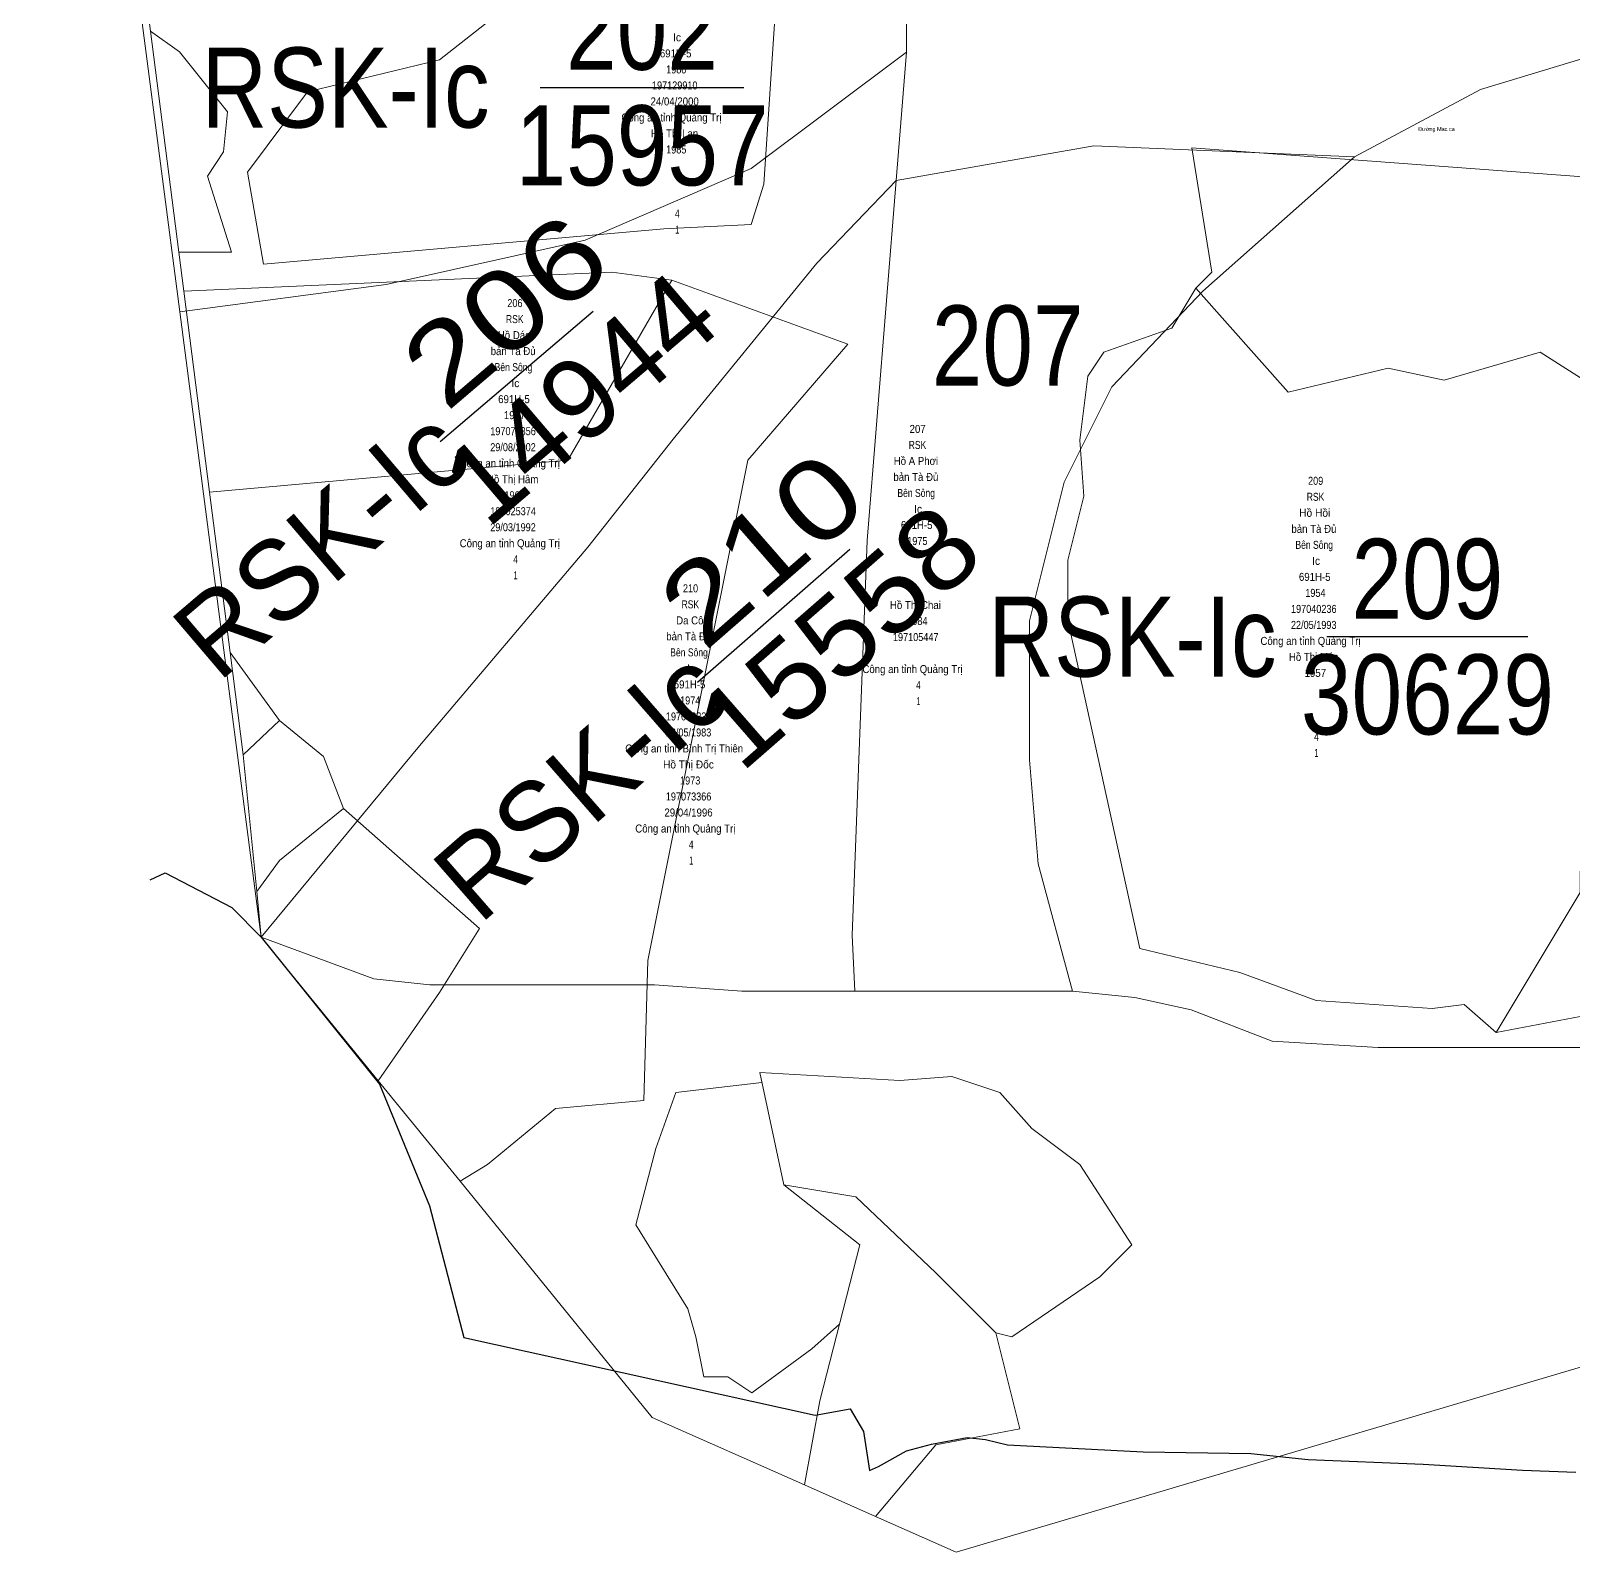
# Model space of a CAD drawing. Header units: metres. Extents: x 553188 to 554179, y 1840660 to 1841947.
# Drawn here: x 553415.9 to 553801.2, y 1840660.2 to 1841040.3 of the extents above; entities that cross this region are included whole.
import ezdxf
from ezdxf.enums import TextEntityAlignment as Align

# ---------------------------------------------------------------- set-up
doc = ezdxf.new("R2010")
doc.units = ezdxf.units.M
doc.header["$LTSCALE"] = 0.8
for name, color, linetype, lineweight in [('1', 7, 'Continuous', 13), ('10', 7, 'Continuous', 13), ('12', 7, 'Continuous', 13), ('13', 7, 'Continuous', 25), ('32', 7, 'Continuous', 13)]:
    doc.layers.add(name, color=color, linetype=linetype, lineweight=lineweight)
doc.layers.add('16', color=7, linetype='Continuous')
doc.layers.add('54', color=7, linetype='Continuous')

msp = doc.modelspace()

# ---------------------------------------------------------------- linework, layer by layer
at = {"layer": '1'}
msp.add_lwpolyline([(553598.53, 1840777.53), (553577, 1840775), (553572, 1840761), (553567, 1840742), (553580, 1840721), (553582, 1840714), (553584, 1840704), (553590, 1840704), (553596, 1840700), (553611, 1840711), (553617.92, 1840717.17)], dxfattribs=at)
at = {"layer": '10'}
for points in [[(553415.86, 1841272.78), (553429.65, 1841165.39), (553430.67, 1841157.45), (553445.72, 1841040.2), (553452.8, 1840985), (553454.06, 1840975.21), (553460.5, 1840925.01), (553465.64, 1840884.99), (553468.93, 1840859.35), (553472.3, 1840825.28), (553473.43, 1840813.86), (553502.66, 1840777.95), (553523.1, 1840752.86), (553571.12, 1840693.86), (553609.18, 1840676.98), (553626.96, 1840669.1), (553647.05, 1840660.19), (553916.62, 1840740.08), (553925.38, 1840742.68), (553943, 1840755.39), (554060.34, 1840840.06)], [(553445.72, 1841040.2), (553453, 1841035), (553465, 1841020), (553464, 1841010), (553460, 1841004), (553466, 1840985), (553452.8, 1840985)], [(553707, 1840976), (553711, 1840980), (553706, 1841011), (553842, 1841001)], [(553707, 1840976), (553730, 1840950), (553755, 1840956), (553769, 1840953), (553793, 1840960), (553804, 1840953), (553808, 1840959), (553814, 1840974), (553828, 1840983), (553842, 1841001)], [(553842, 1841001), (553842, 1840976), (553851, 1840974), (553856, 1840963), (553870, 1840970), (553906, 1840973), (553931, 1840953), (553927, 1840938), (553927, 1840919), (553924, 1840900), (553921, 1840895), (553914, 1840888), (553916, 1840873), (553918, 1840861), (553886, 1840843), (553874, 1840830), (553850, 1840822), (553846, 1840815), (553803, 1840794), (553782, 1840790), (553803, 1840825), (553804, 1840953)], [(553454.06, 1840975.21), (553561, 1840980), (553576, 1840978)], [(553523.1, 1840752.86), (553530, 1840757), (553547, 1840771), (553569, 1840773), (553570, 1840808), (553595, 1840933), (553620, 1840962), (553576, 1840978), (553550, 1840933), (553460.5, 1840925.01)], [(553707, 1840976), (553701, 1840966), (553684, 1840960), (553680, 1840954), (553678, 1840938), (553679, 1840924), (553675, 1840908), (553675, 1840893), (553693, 1840811), (553718, 1840805), (553737, 1840798), (553766, 1840796), (553774, 1840797), (553782, 1840790)], [(553478, 1840868), (553489, 1840859), (553494, 1840846), (553478, 1840833), (553472.3, 1840825.28)], [(553502.66, 1840777.95), (553518, 1840800), (553528, 1840816), (553494, 1840846)], [(553604, 1840752), (553598, 1840780), (553633, 1840778), (553646, 1840779), (553658, 1840775), (553666, 1840766), (553678, 1840757), (553691, 1840737), (553683, 1840729), (553661, 1840714), (553657, 1840715)], [(553609.18, 1840676.98), (553613, 1840698), (553623, 1840737), (553604, 1840752), (553622, 1840749), (553642, 1840730), (553657, 1840715), (553663, 1840691), (553642, 1840687), (553626.96, 1840669.1)]]:
    msp.add_lwpolyline(points, dxfattribs=at)
msp.add_lwpolyline([(553599, 1841002), (553602, 1841047), (553586, 1841048), (553572, 1841051), (553558, 1841065), (553545, 1841059), (553537, 1841048), (553518, 1841033), (553485, 1841025), (553470, 1841005), (553474, 1840982), (553574.05, 1840990.84), (553595.84, 1840991.86)], close=True, dxfattribs=at)
at = {"layer": '10', "lineweight": 25}
for points in [[(553445.64, 1840828.13), (553449.46, 1840829.94), (553466.08, 1840821.26), (553473.43, 1840813.86)], [(553473.43, 1840813.86), (553502.94, 1840777.15), (553515.51, 1840746.7), (553524.03, 1840713.84), (553611.87, 1840694.44), (553620.62, 1840695.98), (553623.88, 1840690.35), (553625.42, 1840680.6), (553627.68, 1840681.57), (553634.7, 1840685.49), (553640.89, 1840687.19), (553649.8, 1840688.83), (553654.44, 1840688.32), (553659.88, 1840687.03), (553693.84, 1840685.28), (553720.7, 1840684.84), (553735.02, 1840683.3), (553763.79, 1840682.2), (553788.62, 1840680.66), (553801.94, 1840680.21)]]:
    msp.add_lwpolyline(points, dxfattribs=at)
at = {"layer": '12'}
msp.add_line((553621.74, 1840800.34), (553676.16, 1840800.34), dxfattribs=at)
for points in [[(553421.99, 1841209.11), (553423.25, 1841199.39), (553430.44, 1841144.15), (553438.69, 1841080.75), (553443.95, 1841040.33), (553453.1, 1840970.09), (553473.43, 1840813.86)], [(553661.02, 1841132.83), (553649.46, 1841112.6), (553634.67, 1841062.06), (553634.67, 1841034.94), (553632.08, 1841002.88)], [(553746.61, 1841008.78), (553778.07, 1841025.6), (553809.78, 1841035.23), (553831.21, 1841039.49)], [(553453.1, 1840970.09), (553504.65, 1840976.88), (553554.38, 1840987.93), (553595.82, 1841005.9), (553634.67, 1841034.94)], [(553632.08, 1841002.88), (553681.49, 1841011.5), (553746.61, 1841008.78)], [(553676.16, 1840800.34), (553667.57, 1840832.18), (553665.4, 1840858.18), (553665.4, 1840892.85), (553674.07, 1840927.52), (553685.98, 1840951.36), (553708.72, 1840975.2), (553746.61, 1841008.78)], [(553473.43, 1840813.86), (553512.97, 1840861.6), (553555.06, 1840911.28), (553576.35, 1840938.25), (553612.29, 1840982.25), (553632.08, 1841002.88)], [(553632.08, 1841002.88), (553624.82, 1840912.91), (553621.12, 1840814.3), (553621.74, 1840800.34)], [(553473.43, 1840813.86), (553501.55, 1840803.46), (553515.58, 1840801.9), (553571.71, 1840801.9), (553593.53, 1840800.34), (553621.74, 1840800.34)], [(553676.16, 1840800.34), (553691.76, 1840798.78), (553705.79, 1840795.66), (553726.06, 1840787.86), (553752.56, 1840786.3), (553807.13, 1840786.3)]]:
    msp.add_lwpolyline(points, dxfattribs=at)
at = {"layer": '13'}
for p, q in [((553543.16, 1841026.1), (553594.01, 1841026.1)), ((553518.13, 1840937.66), (553556.38, 1840970.26)), ((553582.42, 1840877.56), (553620.51, 1840910.8)), ((553739.71, 1840888.93), (553789.96, 1840888.93))]:
    msp.add_line(p, q, dxfattribs=at)
at = {"layer": '32'}
msp.add_lwpolyline([(553468.93, 1840859.35), (553478, 1840868), (553465.64, 1840884.99)], dxfattribs=at)

# ---------------------------------------------------------------- texts
at = {"layer": '13', "width": 0.85}
for s, p in [('202', (553568.58, 1841030.54)), ('15957', (553568.595, 1841001.66)), ('207', (553659.95, 1840951.66)), ('209', (553764.83, 1840893.37)), ('30629', (553764.835, 1840864.49))]:
    msp.add_text(s, height=20, dxfattribs=at).set_placement(p, align=Align.CENTER)
for p in [(553536.8, 1841016.1), (553733.43, 1840878.93)]:
    msp.add_text('RSK-Ic ', height=20, dxfattribs=at).set_placement(p, align=Align.RIGHT)
at = {"layer": '13'}
for s, rotation, width, p in [('206', 40.439, 1.25, (553540.854, 1840962.863)), ('14944', 40.439, 1.05, (553559.589, 1840940.888)), ('210', 41.115, 1.25, (553605.124, 1840903.261)), ('15558', 41.115, 1.1, (553624.099, 1840881.496))]:
    msp.add_text(s, height=20, rotation=rotation, dxfattribs=dict(at, width=width)).set_placement(p, align=Align.CENTER)
for rotation, p in [(40.439, (553532.807, 1840937.031)), (41.115, (553597.389, 1840877.344))]:
    msp.add_text('RSK-Ic ', height=20, rotation=rotation, dxfattribs=at).set_placement(p, align=Align.RIGHT)
at = {"layer": '16', "width": 0.9}
msp.add_text('Đường Mac ca', height=1, dxfattribs=at).set_placement((553767.09, 1841015.24), align=Align.CENTER)
at = {"layer": '54'}
for s, width, p in [('Ic', 0.95, (553577.335, 1841037.63)), ('691H-5', 0.9, (553576.985, 1841033.63)), ('1980', 0.85, (553577.14, 1841029.63)), ('197129910', 0.85, (553576.75, 1841025.63)), ('24/04/2000', 0.9, (553576.735, 1841021.63)), ('Công an tỉnh Quảng Trị', 0.9, (553575.93, 1841017.63)), ('Hồ Thị Lan', 0.9, (553576.715, 1841013.63)), ('1985', 0.85, (553577.145, 1841009.63)), ('4', 0.8, (553577.4, 1840993.63)), ('1', 0.7, (553577.4, 1840989.63)), ('206', 0.85, (553536.82, 1840971.25)), ('RSK', 0.8, (553536.78, 1840967.25)), ('Hồ Dác', 0.9, (553536.56, 1840963.25)), ('bản Tà Đủ', 0.9, (553536.38, 1840959.25)), ('Bên Sông', 0.8, (553536.455, 1840955.25)), ('Ic', 0.95, (553536.935, 1840951.25)), ('691H-5', 0.9, (553536.585, 1840947.25)), ('1967', 0.9, (553536.735, 1840943.25)), ('197073356', 0.85, (553536.345, 1840939.25)), ('207', 0.9, (553637.45, 1840939.81)), ('29/08/2002', 0.85, (553536.34, 1840935.25)), ('RSK', 0.8, (553637.41, 1840935.81)), ('Công an tỉnh Quảng Trị', 0.9, (553535.53, 1840931.25)), ('Hồ A Phơi', 0.9, (553637.015, 1840931.81)), ('Hồ Thị Hâm', 0.9, (553536.255, 1840927.25)), ('bản Tà Đủ', 0.9, (553637.01, 1840927.81)), ('209', 0.85, (553736.9, 1840926.85)), ('1966', 0.85, (553536.735, 1840923.25)), ('Bên Sông', 0.8, (553637.085, 1840923.81)), ('RSK', 0.8, (553736.87, 1840922.85)), ('197025374', 0.85, (553536.365, 1840919.25)), ('Ic', 0.95, (553637.565, 1840919.81)), ('Hồ Hồi', 0.95, (553736.68, 1840918.85)), ('29/03/1992', 0.85, (553536.34, 1840915.25)), ('691H-5', 0.9, (553637.215, 1840915.81)), ('bản Tà Đủ', 0.9, (553736.47, 1840914.85)), ('Công an tỉnh Quảng Trị', 0.9, (553535.53, 1840911.25)), ('1975', 0.85, (553637.375, 1840911.81)), ('4', 0.8, (553537, 1840907.25)), ('Bên Sông', 0.8, (553736.545, 1840910.85)), ('Ic', 0.95, (553737.025, 1840906.85)), ('1', 0.7, (553537, 1840903.25)), ('210', 0.85, (553580.695, 1840899.98)), ('691H-5', 0.9, (553736.675, 1840902.85)), ('RSK', 0.8, (553580.65, 1840895.98)), ('Hồ Thị Chai', 0.9, (553636.89, 1840895.81)), ('1954', 0.85, (553736.845, 1840898.85)), ('Da Cô', 0.9, (553580.515, 1840891.98)), ('1984', 0.85, (553637.385, 1840891.81)), ('197040236', 0.85, (553736.435, 1840894.85)), ('bản Tà Đủ', 0.9, (553580.25, 1840887.98)), ('22/05/1993', 0.85, (553736.42, 1840890.85)), ('197105447', 0.85, (553636.965, 1840887.81)), ('Công an tỉnh Quảng Trị', 0.9, (553735.62, 1840886.85)), ('Bên Sông', 0.8, (553580.325, 1840883.98)), ('Hồ Thị Móc', 0.9, (553736.38, 1840882.85)), ('Ic', 0.95, (553580.805, 1840879.98)), ('Công an tỉnh Quảng Trị', 0.9, (553636.16, 1840879.81)), ('1957', 0.9, (553736.825, 1840878.85)), ('691H-5', 0.9, (553580.455, 1840875.98)), ('4', 0.8, (553637.63, 1840875.81)), ('1974', 0.85, (553580.625, 1840871.98)), ('1', 0.7, (553637.63, 1840871.81)), ('197040234', 0.85, (553580.235, 1840867.98)), ('22/05/1983', 0.85, (553580.2, 1840863.98)), ('4', 0.8, (553737.09, 1840862.85)), ('Công an tỉnh Bình Trị Thiên', 0.9, (553579.115, 1840859.98)), ('1', 0.7, (553737.09, 1840858.85)), ('Hồ Thị Đốc', 0.95, (553580.175, 1840855.98)), ('1973', 0.85, (553580.615, 1840851.98)), ('197073366', 0.85, (553580.215, 1840847.98)), ('29/04/1996', 0.9, (553580.2, 1840843.98)), ('Công an tỉnh Quảng Trị', 0.9, (553579.4, 1840839.98)), ('4', 0.8, (553580.87, 1840835.98)), ('1', 0.7, (553580.87, 1840831.98))]:
    msp.add_text(s, height=2, dxfattribs=dict(at, width=width)).set_placement(p, align=Align.CENTER)

doc.saveas('drawing.dxf')
